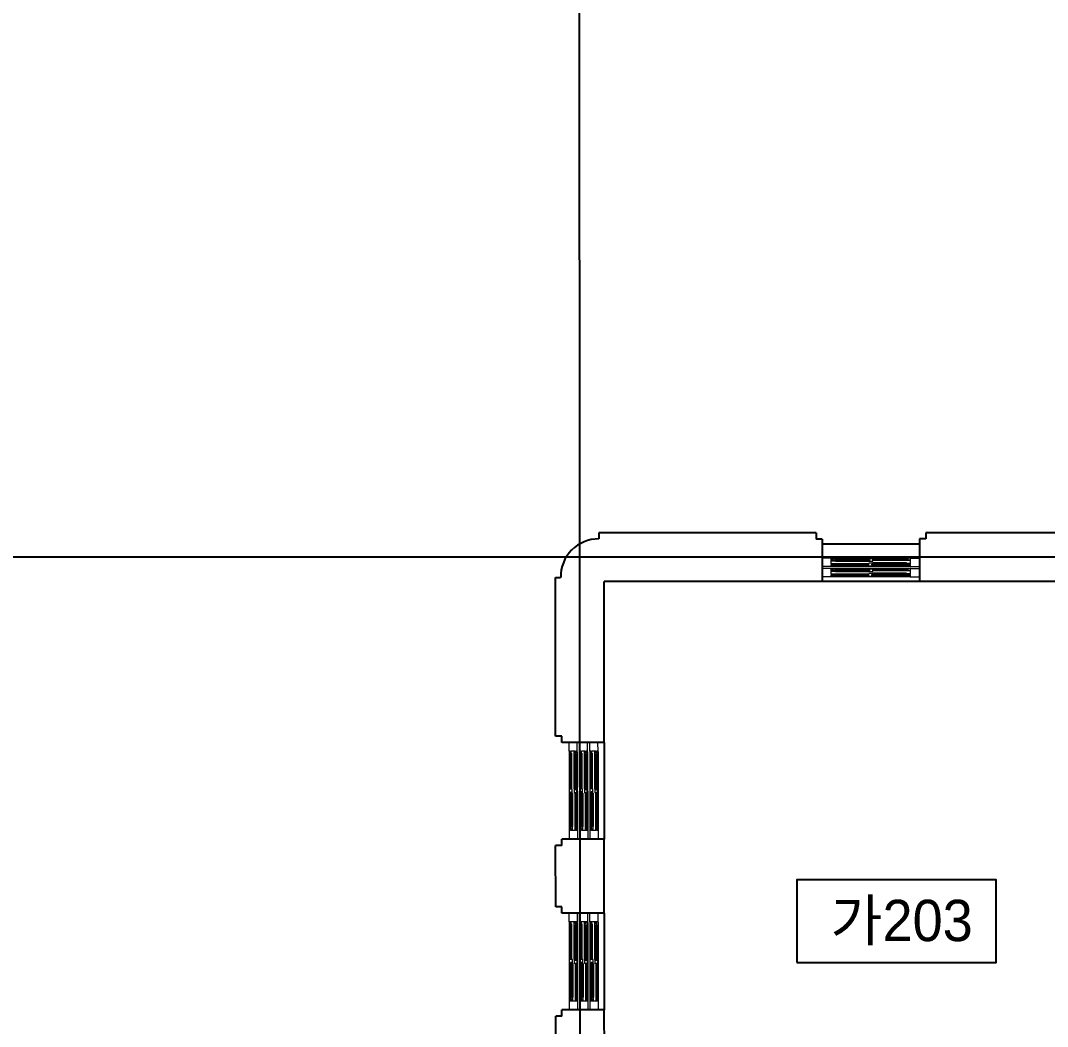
# Model space of a CAD drawing. Header units: millimetres. Extents: x 580267 to 706267, y -57600 to 28800.
# Drawn here: x 601778 to 611712, y -16403 to -6673 of the extents above; entities that cross this region are included whole.
import ezdxf
from ezdxf.enums import TextEntityAlignment as Align

# ---------------------------------------------------------------- set-up
doc = ezdxf.new("R2010")
doc.units = ezdxf.units.MM
doc.header["$LTSCALE"] = 5
doc.layers.add('ELE-2 (마감 창호)', color=4, linetype='Continuous', lineweight=9)
for name, color, linetype in [('text', 7, 'Continuous'), ('단면선', 2, 'Continuous'), ('입면', 7, 'Continuous'), ('중심선', 1, 'Continuous')]:
    doc.layers.add(name, color=color, linetype=linetype)
doc.styles.get("Standard").update_dxf_attribs({"font": 'Gulim.ttf'})

msp = doc.modelspace()

# ---------------------------------------------------------------- linework, layer by layer
at = {"layer": 'ELE-2 (마감 창호)'}
for p, q in [((609620.3, -11873), (609533.3, -11873)), ((610388.1, -11873), (609620.3, -11873)), ((609620.3, -11888), (609620.3, -11873)), ((609640.3, -11888), (609620.3, -11888)), ((609620.3, -11933), (609620.3, -11893)), ((609640.3, -11893), (609620.3, -11893)), ((609621.3, -11887), (609621.3, -11877)), ((609660.3, -11877), (609621.3, -11877)), ((609641.3, -11887), (609621.3, -11887)), ((609621.3, -11904), (609621.3, -11894)), ((609641.3, -11894), (609621.3, -11894)), ((609660.3, -11904), (609621.3, -11904)), ((609640.3, -11893), (609640.3, -11888)), ((609641.3, -11894), (609641.3, -11887)), ((609650.3, -11886.5), (609660.3, -11885.5)), ((609650.3, -11894.5), (609650.3, -11886.5)), ((609660.3, -11895.5), (609650.3, -11894.5)), ((609655.3, -11893.5), (609655.3, -11887.5)), ((609988.7, -11887.5), (609655.3, -11887.5)), ((609988.7, -11893.5), (609655.3, -11893.5)), ((609660.3, -11885.5), (609660.3, -11877)), ((609662.3, -11886), (609660.3, -11885.5)), ((609662.3, -11895), (609660.3, -11895.5)), ((609660.3, -11904), (609660.3, -11895.5)), ((609663.3, -11887.5), (609662.3, -11886)), ((609663.3, -11893.5), (609662.3, -11895)), ((609980.7, -11887.5), (609981.7, -11886)), ((609980.7, -11893.5), (609981.7, -11895)), ((609981.7, -11886), (609983.7, -11885.5)), ((609981.7, -11895), (609983.7, -11895.5)), ((609983.7, -11885.5), (609983.7, -11877)), ((609983.7, -11877), (610022.7, -11877)), ((609993.7, -11886.5), (609983.7, -11885.5)), ((609993.7, -11894.5), (609983.7, -11895.5)), ((609983.7, -11904), (609983.7, -11895.5)), ((609983.7, -11904), (610022.7, -11904)), ((609988.7, -11893.5), (609988.7, -11887.5)), ((609993.7, -11894.5), (609993.7, -11886.5)), ((610022.7, -11904), (610022.7, -11877)), ((610368.1, -11893), (610368.1, -11888)), ((610368.1, -11888), (610388.1, -11888)), ((610368.1, -11893), (610388.1, -11893)), ((610388.1, -11888), (610388.1, -11873)), ((610388.1, -11873), (610475.1, -11873)), ((610388.1, -11933), (610388.1, -11893)), ((609625.3, -11953), (609533.3, -11953)), ((609620.3, -11973), (609533.3, -11973)), ((609640.3, -11933), (609620.3, -11933)), ((609620.3, -11950), (609620.3, -11938)), ((609640.3, -11938), (609620.3, -11938)), ((609625.3, -11950), (609620.3, -11950)), ((610388.2, -11973), (609620.3, -11973)), ((609620.3, -11988), (609620.3, -11973)), ((609640.3, -11988), (609620.3, -11988)), ((609620.3, -12033), (609620.3, -11993)), ((609640.3, -11993), (609620.3, -11993)), ((609621.3, -11987), (609621.3, -11977)), ((609660.3, -11977), (609621.3, -11977)), ((609641.3, -11987), (609621.3, -11987)), ((609621.3, -12004), (609621.3, -11994)), ((609641.3, -11994), (609621.3, -11994)), ((609660.3, -12004), (609621.3, -12004)), ((609625.3, -11953), (609625.3, -11950)), ((610383.1, -11953), (609625.3, -11953)), ((609640.3, -11938), (609640.3, -11933)), ((609640.3, -11993), (609640.3, -11988)), ((609641.3, -11994), (609641.3, -11987)), ((609650.3, -11986.5), (609660.3, -11985.5)), ((609650.3, -11994.5), (609650.3, -11986.5)), ((609660.3, -11995.5), (609650.3, -11994.5)), ((609655.3, -11993.5), (609655.3, -11987.5)), ((609988.7, -11987.5), (609655.3, -11987.5)), ((609988.7, -11993.5), (609655.3, -11993.5)), ((609660.3, -11985.5), (609660.3, -11977)), ((609662.3, -11986), (609660.3, -11985.5)), ((609662.3, -11995), (609660.3, -11995.5)), ((609660.3, -12004), (609660.3, -11995.5)), ((609663.3, -11987.5), (609662.3, -11986)), ((609663.3, -11993.5), (609662.3, -11995)), ((609980.7, -11987.5), (609981.7, -11986)), ((609980.7, -11993.5), (609981.7, -11995)), ((609981.7, -11986), (609983.7, -11985.5)), ((609981.7, -11995), (609983.7, -11995.5)), ((609983.7, -11985.5), (609983.7, -11977)), ((609983.7, -11977), (610022.7, -11977)), ((609993.7, -11986.5), (609983.7, -11985.5)), ((609993.7, -11994.5), (609983.7, -11995.5)), ((609983.7, -12004), (609983.7, -11995.5)), ((609983.7, -12004), (610022.7, -12004)), ((609984.7, -11949), (609984.7, -11922)), ((610023.7, -11922), (609984.7, -11922)), ((610023.7, -11922), (609984.7, -11922)), ((609984.7, -11949), (610023.7, -11949)), ((609988.7, -11993.5), (609988.7, -11987.5)), ((609993.7, -11994.5), (609993.7, -11986.5)), ((610013.7, -11931.5), (610023.7, -11930.5)), ((610013.7, -11939.5), (610013.7, -11931.5)), ((610023.7, -11940.5), (610013.7, -11939.5)), ((610018.7, -11938.5), (610018.7, -11932.5)), ((610352.1, -11932.5), (610018.7, -11932.5)), ((610352.1, -11938.5), (610018.7, -11938.5)), ((610022.7, -12004), (610022.7, -11977)), ((610023.7, -11930.5), (610023.7, -11922)), ((610025.7, -11931), (610023.7, -11930.5)), ((610025.7, -11940), (610023.7, -11940.5)), ((610023.7, -11949), (610023.7, -11940.5)), ((610026.7, -11932.5), (610025.7, -11931)), ((610026.7, -11938.5), (610025.7, -11940)), ((610345.1, -11932.5), (610346.1, -11931)), ((610345.1, -11938.5), (610346.1, -11940)), ((610346.1, -11931), (610348.1, -11930.5)), ((610346.1, -11940), (610348.1, -11940.5)), ((610348.1, -11930.5), (610348.1, -11922)), ((610348.1, -11922), (610387.1, -11922)), ((610358.1, -11931.5), (610348.1, -11930.5)), ((610348.1, -11940.5), (610358.1, -11939.5)), ((610348.1, -11949), (610348.1, -11940.5)), ((610387.1, -11949), (610348.1, -11949)), ((610353.1, -11938.5), (610353.1, -11932.5)), ((610358.1, -11939.5), (610358.1, -11931.5)), ((610367.1, -11939), (610367.1, -11932)), ((610367.1, -11932), (610387.1, -11932)), ((610367.1, -11939), (610387.1, -11939)), ((610368.1, -11938), (610368.1, -11933)), ((610368.1, -11933), (610388.1, -11933)), ((610368.1, -11938), (610388.1, -11938)), ((610368.2, -11993), (610368.2, -11988)), ((610368.2, -11988), (610388.2, -11988)), ((610368.2, -11993), (610388.2, -11993)), ((610383.1, -11953), (610383.1, -11950)), ((610383.1, -11950), (610388.1, -11950)), ((610383.1, -11953), (610475.1, -11953)), ((610387.1, -11932), (610387.1, -11922)), ((610387.1, -11949), (610387.1, -11939)), ((610388.1, -11950), (610388.1, -11938)), ((610388.2, -11988), (610388.2, -11973)), ((610388.2, -11973), (610475.2, -11973)), ((610388.2, -12033), (610388.2, -11993)), ((609625.3, -12053), (609533.3, -12053)), ((609640.3, -12033), (609620.3, -12033)), ((609620.3, -12050), (609620.3, -12038)), ((609640.3, -12038), (609620.3, -12038)), ((609625.3, -12050), (609620.3, -12050)), ((609625.3, -12053), (609625.3, -12050)), ((610383.2, -12053), (609625.3, -12053)), ((609640.3, -12038), (609640.3, -12033)), ((609984.7, -12049), (609984.7, -12022)), ((610023.7, -12022), (609984.7, -12022)), ((610023.7, -12022), (609984.7, -12022)), ((609984.7, -12049), (610023.7, -12049)), ((610013.7, -12031.5), (610023.7, -12030.5)), ((610013.7, -12039.5), (610013.7, -12031.5)), ((610023.7, -12040.5), (610013.7, -12039.5)), ((610018.7, -12038.5), (610018.7, -12032.5)), ((610352.2, -12032.5), (610018.7, -12032.5)), ((610352.2, -12038.5), (610018.7, -12038.5)), ((610023.7, -12030.5), (610023.7, -12022)), ((610025.7, -12031), (610023.7, -12030.5)), ((610025.7, -12040), (610023.7, -12040.5)), ((610023.7, -12049), (610023.7, -12040.5)), ((610026.7, -12032.5), (610025.7, -12031)), ((610026.7, -12038.5), (610025.7, -12040)), ((610345.2, -12032.5), (610346.2, -12031)), ((610345.2, -12038.5), (610346.2, -12040)), ((610346.2, -12031), (610348.2, -12030.5)), ((610346.2, -12040), (610348.2, -12040.5)), ((610348.2, -12030.5), (610348.2, -12022)), ((610348.2, -12022), (610387.2, -12022)), ((610358.2, -12031.5), (610348.2, -12030.5)), ((610348.2, -12040.5), (610358.2, -12039.5)), ((610348.2, -12049), (610348.2, -12040.5)), ((610387.2, -12049), (610348.2, -12049)), ((610353.2, -12038.5), (610353.2, -12032.5)), ((610358.2, -12039.5), (610358.2, -12031.5)), ((610367.2, -12039), (610367.2, -12032)), ((610367.2, -12032), (610387.2, -12032)), ((610367.2, -12039), (610387.2, -12039)), ((610368.2, -12038), (610368.2, -12033)), ((610368.2, -12033), (610388.2, -12033)), ((610368.2, -12038), (610388.2, -12038)), ((610383.2, -12053), (610383.2, -12050)), ((610383.2, -12050), (610388.2, -12050)), ((610383.2, -12053), (610475.2, -12053)), ((610387.2, -12032), (610387.2, -12022)), ((610387.2, -12049), (610387.2, -12039)), ((610388.2, -12050), (610388.2, -12038)), ((607083.9, -13740.8), (607083.8, -13653.8)), ((607163.9, -13745.8), (607163.8, -13653.8)), ((607183.9, -13740.7), (607183.8, -13653.7)), ((607263.9, -13745.7), (607263.8, -13653.7)), ((607283.9, -13740.7), (607283.8, -13653.7)), ((607363.9, -13745.7), (607363.8, -13653.7)), ((607083.9, -13740.8), (607084.3, -14508.6)), ((607098.9, -13740.8), (607083.9, -13740.8)), ((607098.9, -13760.8), (607098.9, -13740.8)), ((607103.9, -13760.8), (607098.9, -13760.8)), ((607143.9, -13740.8), (607103.9, -13740.8)), ((607103.9, -13760.8), (607103.9, -13740.8)), ((607142.9, -13741.8), (607132.9, -13741.8)), ((607132.9, -13780.8), (607132.9, -13741.8)), ((607141.4, -13780.8), (607132.9, -13780.8)), ((607142.4, -13770.8), (607141.4, -13780.8)), ((607141.9, -13782.8), (607141.4, -13780.8)), ((607143.4, -13783.8), (607141.9, -13782.8)), ((607150.4, -13770.8), (607142.4, -13770.8)), ((607142.9, -13761.8), (607142.9, -13741.8)), ((607149.9, -13761.8), (607142.9, -13761.8)), ((607149.4, -13775.8), (607143.4, -13775.8)), ((607143.4, -13776.8), (607143.6, -14110.2)), ((607143.9, -13760.8), (607143.9, -13740.8)), ((607148.9, -13760.8), (607143.9, -13760.8)), ((607160.9, -13740.8), (607148.9, -13740.8)), ((607148.9, -13760.8), (607148.9, -13740.8)), ((607149.4, -13776.8), (607149.6, -14110.2)), ((607149.4, -13783.8), (607150.9, -13782.8)), ((607159.9, -13741.8), (607149.9, -13741.8)), ((607149.9, -13761.8), (607149.9, -13741.8)), ((607151.4, -13780.8), (607150.4, -13770.8)), ((607150.9, -13782.8), (607151.4, -13780.8)), ((607159.9, -13780.8), (607151.4, -13780.8)), ((607159.9, -13741.8), (607159.9, -13780.8)), ((607160.9, -13745.8), (607160.9, -13740.8)), ((607163.9, -13745.8), (607160.9, -13745.8)), ((607163.9, -13745.8), (607164.3, -14503.6)), ((607183.9, -13740.7), (607184.3, -14508.6)), ((607198.9, -13740.7), (607183.9, -13740.7)), ((607198.9, -13760.7), (607198.9, -13740.7)), ((607203.9, -13760.7), (607198.9, -13760.7)), ((607243.9, -13740.7), (607203.9, -13740.7)), ((607203.9, -13760.7), (607203.9, -13740.7)), ((607242.9, -13741.7), (607232.9, -13741.7)), ((607232.9, -13780.7), (607232.9, -13741.7)), ((607241.4, -13780.7), (607232.9, -13780.7)), ((607242.4, -13770.7), (607241.4, -13780.7)), ((607241.9, -13782.7), (607241.4, -13780.7)), ((607243.4, -13783.7), (607241.9, -13782.7)), ((607250.4, -13770.7), (607242.4, -13770.7)), ((607242.9, -13761.7), (607242.9, -13741.7)), ((607249.9, -13761.7), (607242.9, -13761.7)), ((607249.4, -13775.7), (607243.4, -13775.7)), ((607243.4, -13776.7), (607243.6, -14110.2)), ((607243.9, -13760.7), (607243.9, -13740.7)), ((607248.9, -13760.7), (607243.9, -13760.7)), ((607260.9, -13740.7), (607248.9, -13740.7)), ((607248.9, -13760.7), (607248.9, -13740.7)), ((607249.4, -13776.7), (607249.6, -14110.2)), ((607249.4, -13783.7), (607250.9, -13782.7)), ((607259.9, -13741.7), (607249.9, -13741.7)), ((607249.9, -13761.7), (607249.9, -13741.7)), ((607251.4, -13780.7), (607250.4, -13770.7)), ((607250.9, -13782.7), (607251.4, -13780.7)), ((607259.9, -13780.7), (607251.4, -13780.7)), ((607259.9, -13741.7), (607259.9, -13780.7)), ((607260.9, -13745.7), (607260.9, -13740.7)), ((607263.9, -13745.7), (607260.9, -13745.7)), ((607263.9, -13745.7), (607264.3, -14503.6)), ((607283.9, -13740.7), (607284.3, -14508.5)), ((607298.9, -13740.7), (607283.9, -13740.7)), ((607298.9, -13760.7), (607298.9, -13740.7)), ((607303.9, -13760.7), (607298.9, -13760.7)), ((607343.9, -13740.7), (607303.9, -13740.7)), ((607303.9, -13760.7), (607303.9, -13740.7)), ((607342.9, -13741.7), (607332.9, -13741.7)), ((607332.9, -13780.7), (607332.9, -13741.7)), ((607341.4, -13780.7), (607332.9, -13780.7)), ((607342.4, -13770.7), (607341.4, -13780.7)), ((607341.9, -13782.7), (607341.4, -13780.7)), ((607343.4, -13783.7), (607341.9, -13782.7)), ((607350.4, -13770.7), (607342.4, -13770.7)), ((607342.9, -13761.7), (607342.9, -13741.7)), ((607349.9, -13761.7), (607342.9, -13761.7)), ((607349.4, -13775.7), (607343.4, -13775.7)), ((607343.4, -13776.7), (607343.6, -14110.2)), ((607343.9, -13760.7), (607343.9, -13740.7)), ((607348.9, -13760.7), (607343.9, -13760.7)), ((607360.9, -13740.7), (607348.9, -13740.7)), ((607348.9, -13760.7), (607348.9, -13740.7)), ((607349.4, -13776.7), (607349.6, -14110.1)), ((607349.4, -13783.7), (607350.9, -13782.7)), ((607359.9, -13741.7), (607349.9, -13741.7)), ((607349.9, -13761.7), (607349.9, -13741.7)), ((607351.4, -13780.7), (607350.4, -13770.7)), ((607350.9, -13782.7), (607351.4, -13780.7)), ((607359.9, -13780.7), (607351.4, -13780.7)), ((607359.9, -13741.7), (607359.9, -13780.7)), ((607360.9, -13745.7), (607360.9, -13740.7)), ((607363.9, -13745.7), (607360.9, -13745.7)), ((607363.9, -13745.7), (607364.3, -14503.5)), ((607115.1, -14106.3), (607088.1, -14106.3)), ((607088.1, -14145.3), (607088.1, -14106.3)), ((607115.1, -14145.3), (607115.1, -14106.3)), ((607141.6, -14105.2), (607133.1, -14105.3)), ((607133.1, -14105.3), (607133.1, -14144.3)), ((607133.1, -14105.3), (607133.1, -14144.3)), ((607142.1, -14103.2), (607141.6, -14105.2)), ((607142.6, -14115.2), (607141.6, -14105.2)), ((607143.6, -14102.2), (607142.1, -14103.2)), ((607149.6, -14102.2), (607151.1, -14103.2)), ((607151.6, -14105.2), (607150.6, -14115.2)), ((607151.1, -14103.2), (607151.6, -14105.2)), ((607160.1, -14105.2), (607151.6, -14105.2)), ((607160.1, -14144.2), (607160.1, -14105.2)), ((607215.1, -14106.2), (607188.1, -14106.2)), ((607188.1, -14145.2), (607188.1, -14106.2)), ((607215.1, -14145.2), (607215.1, -14106.2)), ((607241.6, -14105.2), (607233.1, -14105.2)), ((607233.1, -14105.2), (607233.1, -14144.2)), ((607233.1, -14105.2), (607233.1, -14144.2)), ((607242.1, -14103.2), (607241.6, -14105.2)), ((607242.6, -14115.2), (607241.6, -14105.2)), ((607243.6, -14102.2), (607242.1, -14103.2)), ((607249.6, -14102.2), (607251.1, -14103.2)), ((607251.6, -14105.2), (607250.6, -14115.2)), ((607251.1, -14103.2), (607251.6, -14105.2)), ((607260.1, -14105.2), (607251.6, -14105.2)), ((607260.1, -14144.2), (607260.1, -14105.2)), ((607315.1, -14106.2), (607288.1, -14106.2)), ((607288.1, -14145.2), (607288.1, -14106.2)), ((607315.1, -14145.2), (607315.1, -14106.2)), ((607341.6, -14105.2), (607333.1, -14105.2)), ((607333.1, -14105.2), (607333.1, -14144.2)), ((607333.1, -14105.2), (607333.1, -14144.2)), ((607342.1, -14103.2), (607341.6, -14105.2)), ((607342.6, -14115.2), (607341.6, -14105.2)), ((607343.6, -14102.2), (607342.1, -14103.2)), ((607349.6, -14102.1), (607351.1, -14103.1)), ((607351.6, -14105.1), (607350.6, -14115.1)), ((607351.1, -14103.1), (607351.6, -14105.1)), ((607360.1, -14105.1), (607351.6, -14105.1)), ((607360.1, -14144.1), (607360.1, -14105.1)), ((607096.6, -14145.3), (607088.1, -14145.3)), ((607097.6, -14135.3), (607096.6, -14145.3)), ((607097.1, -14147.3), (607096.6, -14145.3)), ((607098.6, -14148.3), (607097.1, -14147.3)), ((607105.6, -14135.3), (607097.6, -14135.3)), ((607104.6, -14140.3), (607098.6, -14140.3)), ((607098.6, -14140.3), (607098.7, -14473.6)), ((607104.6, -14140.3), (607104.7, -14473.6)), ((607104.6, -14148.3), (607106.1, -14147.3)), ((607105.6, -14135.3), (607106.6, -14145.3)), ((607106.1, -14147.3), (607106.6, -14145.3)), ((607115.1, -14145.3), (607106.6, -14145.3)), ((607160.1, -14144.2), (607133.1, -14144.3)), ((607150.6, -14115.2), (607142.6, -14115.2)), ((607149.6, -14110.2), (607143.6, -14110.2)), ((607196.6, -14145.2), (607188.1, -14145.2)), ((607197.6, -14135.2), (607196.6, -14145.2)), ((607197.1, -14147.2), (607196.6, -14145.2)), ((607198.6, -14148.2), (607197.1, -14147.2)), ((607205.6, -14135.2), (607197.6, -14135.2)), ((607204.6, -14140.2), (607198.6, -14140.2)), ((607198.6, -14140.2), (607198.7, -14473.6)), ((607204.6, -14140.2), (607204.7, -14473.6)), ((607204.6, -14148.2), (607206.1, -14147.2)), ((607205.6, -14135.2), (607206.6, -14145.2)), ((607206.1, -14147.2), (607206.6, -14145.2)), ((607215.1, -14145.2), (607206.6, -14145.2)), ((607260.1, -14144.2), (607233.1, -14144.2)), ((607250.6, -14115.2), (607242.6, -14115.2)), ((607249.6, -14110.2), (607243.6, -14110.2)), ((607296.6, -14145.2), (607288.1, -14145.2)), ((607297.6, -14135.2), (607296.6, -14145.2)), ((607297.1, -14147.2), (607296.6, -14145.2)), ((607298.6, -14148.2), (607297.1, -14147.2)), ((607305.6, -14135.2), (607297.6, -14135.2)), ((607304.6, -14140.2), (607298.6, -14140.2)), ((607298.6, -14140.2), (607298.7, -14473.5)), ((607304.6, -14140.2), (607304.7, -14473.5)), ((607304.6, -14148.2), (607306.1, -14147.2)), ((607305.6, -14135.2), (607306.6, -14145.2)), ((607306.1, -14147.2), (607306.6, -14145.2)), ((607315.1, -14145.2), (607306.6, -14145.2)), ((607360.1, -14144.1), (607333.1, -14144.2)), ((607350.6, -14115.1), (607342.6, -14115.2)), ((607349.6, -14110.1), (607343.6, -14110.2)), ((607096.7, -14468.6), (607088.2, -14468.6)), ((607088.2, -14468.6), (607088.3, -14507.6)), ((607097.2, -14466.6), (607096.7, -14468.6)), ((607097.7, -14478.6), (607096.7, -14468.6)), ((607098.7, -14465.6), (607097.2, -14466.6)), ((607105.7, -14478.6), (607097.7, -14478.6)), ((607105.2, -14487.6), (607098.2, -14487.6)), ((607098.2, -14487.6), (607098.3, -14507.6)), ((607104.7, -14473.6), (607098.7, -14473.6)), ((607104.2, -14488.6), (607099.2, -14488.6)), ((607099.2, -14488.6), (607099.3, -14508.6)), ((607104.2, -14488.6), (607104.3, -14508.6)), ((607104.7, -14465.6), (607106.2, -14466.6)), ((607105.2, -14487.6), (607105.3, -14507.6)), ((607106.7, -14468.6), (607105.7, -14478.6)), ((607106.2, -14466.6), (607106.7, -14468.6)), ((607115.2, -14468.6), (607106.7, -14468.6)), ((607115.2, -14468.6), (607115.3, -14507.6)), ((607149.2, -14488.6), (607144.2, -14488.6)), ((607144.2, -14488.6), (607144.3, -14508.6)), ((607149.2, -14488.6), (607149.3, -14508.6)), ((607164.3, -14503.6), (607161.3, -14503.6)), ((607161.3, -14503.6), (607161.3, -14508.6)), ((607164.3, -14503.6), (607164.3, -14595.6)), ((607196.7, -14468.6), (607188.2, -14468.6)), ((607188.2, -14468.6), (607188.3, -14507.6)), ((607197.2, -14466.6), (607196.7, -14468.6)), ((607197.7, -14478.6), (607196.7, -14468.6)), ((607198.7, -14465.6), (607197.2, -14466.6)), ((607205.7, -14478.6), (607197.7, -14478.6)), ((607205.2, -14487.6), (607198.2, -14487.6)), ((607198.2, -14487.6), (607198.3, -14507.6)), ((607204.7, -14473.6), (607198.7, -14473.6)), ((607204.2, -14488.6), (607199.2, -14488.6)), ((607199.2, -14488.6), (607199.3, -14508.6)), ((607204.2, -14488.6), (607204.3, -14508.6)), ((607204.7, -14465.6), (607206.2, -14466.6)), ((607205.2, -14487.6), (607205.3, -14507.6)), ((607206.7, -14468.6), (607205.7, -14478.6)), ((607206.2, -14466.6), (607206.7, -14468.6)), ((607215.2, -14468.6), (607206.7, -14468.6)), ((607215.2, -14468.6), (607215.3, -14507.6)), ((607249.2, -14488.6), (607244.2, -14488.6)), ((607244.2, -14488.6), (607244.3, -14508.6)), ((607249.2, -14488.6), (607249.3, -14508.6)), ((607264.3, -14503.6), (607261.3, -14503.6)), ((607261.3, -14503.6), (607261.3, -14508.6)), ((607264.3, -14503.6), (607264.3, -14595.6)), ((607296.7, -14468.5), (607288.2, -14468.5)), ((607288.2, -14468.5), (607288.3, -14507.5)), ((607297.2, -14466.5), (607296.7, -14468.5)), ((607297.7, -14478.5), (607296.7, -14468.5)), ((607298.7, -14465.5), (607297.2, -14466.5)), ((607305.7, -14478.5), (607297.7, -14478.5)), ((607305.2, -14487.5), (607298.2, -14487.5)), ((607298.2, -14487.5), (607298.3, -14507.5)), ((607304.7, -14473.5), (607298.7, -14473.5)), ((607304.2, -14488.5), (607299.2, -14488.5)), ((607299.2, -14488.5), (607299.3, -14508.5)), ((607304.2, -14488.5), (607304.3, -14508.5)), ((607304.7, -14465.5), (607306.2, -14466.5)), ((607305.2, -14487.5), (607305.3, -14507.5)), ((607306.7, -14468.5), (607305.7, -14478.5)), ((607306.2, -14466.5), (607306.7, -14468.5)), ((607315.2, -14468.5), (607306.7, -14468.5)), ((607315.2, -14468.5), (607315.3, -14507.5)), ((607349.2, -14488.5), (607344.2, -14488.5)), ((607344.2, -14488.5), (607344.3, -14508.5)), ((607349.2, -14488.5), (607349.3, -14508.5)), ((607364.3, -14503.5), (607361.3, -14503.5)), ((607361.3, -14503.5), (607361.3, -14508.5)), ((607364.3, -14503.5), (607364.3, -14595.5)), ((607099.3, -14508.6), (607084.3, -14508.6)), ((607084.3, -14508.6), (607084.3, -14595.6)), ((607098.3, -14507.6), (607088.3, -14507.6)), ((607144.3, -14508.6), (607104.3, -14508.6)), ((607115.3, -14507.6), (607105.3, -14507.6)), ((607161.3, -14508.6), (607149.3, -14508.6)), ((607199.3, -14508.6), (607184.3, -14508.6)), ((607184.3, -14508.6), (607184.3, -14595.6)), ((607198.3, -14507.6), (607188.3, -14507.6)), ((607244.3, -14508.6), (607204.3, -14508.6)), ((607215.3, -14507.6), (607205.3, -14507.6)), ((607261.3, -14508.6), (607249.3, -14508.6)), ((607299.3, -14508.5), (607284.3, -14508.5)), ((607284.3, -14508.5), (607284.3, -14595.5)), ((607298.3, -14507.5), (607288.3, -14507.5)), ((607344.3, -14508.5), (607304.3, -14508.5)), ((607315.3, -14507.5), (607305.3, -14507.5)), ((607361.3, -14508.5), (607349.3, -14508.5)), ((607084.7, -15391), (607084.6, -15304)), ((607084.7, -15391), (607085, -16158.8)), ((607099.7, -15391), (607084.7, -15391)), ((607099.7, -15411), (607099.7, -15391)), ((607144.7, -15390.9), (607104.7, -15391)), ((607104.7, -15411), (607104.7, -15391)), ((607143.7, -15391.9), (607133.7, -15391.9)), ((607133.7, -15430.9), (607133.7, -15391.9)), ((607143.7, -15411.9), (607143.7, -15391.9)), ((607144.7, -15410.9), (607144.7, -15390.9)), ((607161.7, -15390.9), (607149.7, -15390.9)), ((607149.7, -15410.9), (607149.7, -15390.9)), ((607160.7, -15391.9), (607150.7, -15391.9)), ((607150.7, -15411.9), (607150.7, -15391.9)), ((607160.7, -15391.9), (607160.7, -15430.9)), ((607161.7, -15395.9), (607161.7, -15390.9)), ((607164.7, -15395.9), (607161.7, -15395.9)), ((607164.7, -15395.9), (607164.6, -15303.9)), ((607164.7, -15395.9), (607165, -16153.8)), ((607184.7, -15390.9), (607184.6, -15303.9)), ((607184.7, -15390.9), (607185, -16158.8)), ((607199.7, -15390.9), (607184.7, -15390.9)), ((607199.7, -15410.9), (607199.7, -15390.9)), ((607244.7, -15390.9), (607204.7, -15390.9)), ((607204.7, -15410.9), (607204.7, -15390.9)), ((607243.7, -15391.9), (607233.7, -15391.9)), ((607233.7, -15430.9), (607233.7, -15391.9)), ((607243.7, -15411.9), (607243.7, -15391.9)), ((607244.7, -15410.9), (607244.7, -15390.9)), ((607261.7, -15390.9), (607249.7, -15390.9)), ((607249.7, -15410.9), (607249.7, -15390.9)), ((607260.7, -15391.9), (607250.7, -15391.9)), ((607250.7, -15411.9), (607250.7, -15391.9)), ((607260.7, -15391.9), (607260.7, -15430.9)), ((607261.7, -15395.9), (607261.7, -15390.9)), ((607264.7, -15395.9), (607261.7, -15395.9)), ((607264.7, -15395.9), (607264.6, -15303.9)), ((607264.7, -15395.9), (607265, -16153.7)), ((607284.7, -15390.9), (607284.6, -15303.9)), ((607284.7, -15390.9), (607285, -16158.7)), ((607299.7, -15390.9), (607284.7, -15390.9)), ((607299.7, -15410.9), (607299.7, -15390.9)), ((607344.7, -15390.8), (607304.7, -15390.9)), ((607304.7, -15410.9), (607304.7, -15390.9)), ((607343.7, -15391.8), (607333.7, -15391.9)), ((607333.7, -15430.9), (607333.7, -15391.9)), ((607343.7, -15411.8), (607343.7, -15391.8)), ((607344.7, -15410.8), (607344.7, -15390.8)), ((607361.7, -15390.8), (607349.7, -15390.8)), ((607349.7, -15410.8), (607349.7, -15390.8)), ((607360.7, -15391.8), (607350.7, -15391.8)), ((607350.7, -15411.8), (607350.7, -15391.8)), ((607360.7, -15391.8), (607360.7, -15430.8)), ((607361.7, -15395.8), (607361.7, -15390.8)), ((607364.7, -15395.8), (607361.7, -15395.8)), ((607364.7, -15395.8), (607364.6, -15303.8)), ((607364.7, -15395.8), (607365, -16153.7)), ((607104.7, -15411), (607099.7, -15411)), ((607142.2, -15430.9), (607133.7, -15430.9)), ((607143.2, -15420.9), (607142.2, -15430.9)), ((607142.7, -15432.9), (607142.2, -15430.9)), ((607144.2, -15433.9), (607142.7, -15432.9)), ((607151.2, -15420.9), (607143.2, -15420.9)), ((607150.7, -15411.9), (607143.7, -15411.9)), ((607150.2, -15425.9), (607144.2, -15425.9)), ((607144.2, -15426.9), (607144.4, -15760.4)), ((607149.7, -15410.9), (607144.7, -15410.9)), ((607150.2, -15426.9), (607150.4, -15760.4)), ((607150.2, -15433.9), (607151.7, -15432.9)), ((607152.2, -15430.9), (607151.2, -15420.9)), ((607151.7, -15432.9), (607152.2, -15430.9)), ((607160.7, -15430.9), (607152.2, -15430.9)), ((607204.7, -15410.9), (607199.7, -15410.9)), ((607242.2, -15430.9), (607233.7, -15430.9)), ((607243.2, -15420.9), (607242.2, -15430.9)), ((607242.7, -15432.9), (607242.2, -15430.9)), ((607244.2, -15433.9), (607242.7, -15432.9)), ((607251.2, -15420.9), (607243.2, -15420.9)), ((607250.7, -15411.9), (607243.7, -15411.9)), ((607250.2, -15425.9), (607244.2, -15425.9)), ((607244.2, -15426.9), (607244.4, -15760.4)), ((607249.7, -15410.9), (607244.7, -15410.9)), ((607250.2, -15426.9), (607250.4, -15760.4)), ((607250.2, -15433.9), (607251.7, -15432.9)), ((607252.2, -15430.9), (607251.2, -15420.9)), ((607251.7, -15432.9), (607252.2, -15430.9)), ((607260.7, -15430.9), (607252.2, -15430.9)), ((607304.7, -15410.9), (607299.7, -15410.9)), ((607342.2, -15430.8), (607333.7, -15430.9)), ((607343.2, -15420.8), (607342.2, -15430.8)), ((607342.7, -15432.8), (607342.2, -15430.8)), ((607344.2, -15433.8), (607342.7, -15432.8)), ((607351.2, -15420.8), (607343.2, -15420.8)), ((607350.7, -15411.8), (607343.7, -15411.8)), ((607350.2, -15425.8), (607344.2, -15425.8)), ((607344.2, -15426.8), (607344.4, -15760.3)), ((607349.7, -15410.8), (607344.7, -15410.8)), ((607350.2, -15426.8), (607350.4, -15760.3)), ((607350.2, -15433.8), (607351.7, -15432.8)), ((607352.2, -15430.8), (607351.2, -15420.8)), ((607351.7, -15432.8), (607352.2, -15430.8)), ((607360.7, -15430.8), (607352.2, -15430.8)), ((607115.9, -15756.4), (607088.9, -15756.5)), ((607088.9, -15795.5), (607088.9, -15756.5)), ((607097.4, -15795.4), (607088.9, -15795.5)), ((607098.4, -15785.4), (607097.4, -15795.4)), ((607097.9, -15797.4), (607097.4, -15795.4)), ((607106.4, -15785.4), (607098.4, -15785.4)), ((607105.4, -15790.4), (607099.4, -15790.4)), ((607099.4, -15790.4), (607099.5, -16123.8)), ((607105.4, -15790.4), (607105.5, -16123.8)), ((607106.4, -15785.4), (607107.4, -15795.4)), ((607106.9, -15797.4), (607107.4, -15795.4)), ((607115.9, -15795.4), (607107.4, -15795.4)), ((607115.9, -15795.4), (607115.9, -15756.4)), ((607142.4, -15755.4), (607133.9, -15755.4)), ((607133.9, -15755.4), (607133.9, -15794.4)), ((607133.9, -15755.4), (607133.9, -15794.4)), ((607160.9, -15794.4), (607133.9, -15794.4)), ((607142.9, -15753.4), (607142.4, -15755.4)), ((607143.4, -15765.4), (607142.4, -15755.4)), ((607144.4, -15752.4), (607142.9, -15753.4)), ((607151.4, -15765.4), (607143.4, -15765.4)), ((607150.4, -15760.4), (607144.4, -15760.4)), ((607150.4, -15752.4), (607151.9, -15753.4)), ((607152.4, -15755.4), (607151.4, -15765.4)), ((607151.9, -15753.4), (607152.4, -15755.4)), ((607160.9, -15755.4), (607152.4, -15755.4)), ((607160.9, -15794.4), (607160.9, -15755.4)), ((607215.9, -15756.4), (607188.9, -15756.4)), ((607188.9, -15795.4), (607188.9, -15756.4)), ((607197.4, -15795.4), (607188.9, -15795.4)), ((607198.4, -15785.4), (607197.4, -15795.4)), ((607197.9, -15797.4), (607197.4, -15795.4)), ((607206.4, -15785.4), (607198.4, -15785.4)), ((607205.4, -15790.4), (607199.4, -15790.4)), ((607199.4, -15790.4), (607199.5, -16123.8)), ((607205.4, -15790.4), (607205.5, -16123.8)), ((607206.4, -15785.4), (607207.4, -15795.4)), ((607206.9, -15797.4), (607207.4, -15795.4)), ((607215.9, -15795.4), (607207.4, -15795.4)), ((607215.9, -15795.4), (607215.9, -15756.4)), ((607242.4, -15755.4), (607233.9, -15755.4)), ((607233.9, -15755.4), (607233.9, -15794.4)), ((607233.9, -15755.4), (607233.9, -15794.4)), ((607260.9, -15794.4), (607233.9, -15794.4)), ((607242.9, -15753.4), (607242.4, -15755.4)), ((607243.4, -15765.4), (607242.4, -15755.4)), ((607244.4, -15752.4), (607242.9, -15753.4)), ((607251.4, -15765.4), (607243.4, -15765.4)), ((607250.4, -15760.4), (607244.4, -15760.4)), ((607250.4, -15752.4), (607251.9, -15753.4)), ((607252.4, -15755.4), (607251.4, -15765.4)), ((607251.9, -15753.4), (607252.4, -15755.4)), ((607260.9, -15755.4), (607252.4, -15755.4)), ((607260.9, -15794.4), (607260.9, -15755.4)), ((607315.9, -15756.3), (607288.9, -15756.4)), ((607288.9, -15795.4), (607288.9, -15756.4)), ((607297.4, -15795.4), (607288.9, -15795.4)), ((607298.4, -15785.4), (607297.4, -15795.4)), ((607297.9, -15797.4), (607297.4, -15795.4)), ((607306.4, -15785.3), (607298.4, -15785.4)), ((607305.4, -15790.3), (607299.4, -15790.4)), ((607299.4, -15790.4), (607299.5, -16123.7)), ((607305.4, -15790.3), (607305.5, -16123.7)), ((607306.4, -15785.3), (607307.4, -15795.3)), ((607306.9, -15797.3), (607307.4, -15795.3)), ((607315.9, -15795.3), (607307.4, -15795.3)), ((607315.9, -15795.3), (607315.9, -15756.3)), ((607342.4, -15755.3), (607333.9, -15755.3)), ((607333.9, -15755.3), (607333.9, -15794.3)), ((607333.9, -15755.3), (607333.9, -15794.3)), ((607360.9, -15794.3), (607333.9, -15794.3)), ((607342.9, -15753.3), (607342.4, -15755.3)), ((607343.4, -15765.3), (607342.4, -15755.3)), ((607344.4, -15752.3), (607342.9, -15753.3)), ((607351.4, -15765.3), (607343.4, -15765.3)), ((607350.4, -15760.3), (607344.4, -15760.3)), ((607350.4, -15752.3), (607351.9, -15753.3)), ((607352.4, -15755.3), (607351.4, -15765.3)), ((607351.9, -15753.3), (607352.4, -15755.3)), ((607360.9, -15755.3), (607352.4, -15755.3)), ((607360.9, -15794.3), (607360.9, -15755.3)), ((607099.4, -15798.4), (607097.9, -15797.4)), ((607105.4, -15798.4), (607106.9, -15797.4)), ((607199.4, -15798.4), (607197.9, -15797.4)), ((607205.4, -15798.4), (607206.9, -15797.4)), ((607299.4, -15798.4), (607297.9, -15797.4)), ((607305.4, -15798.3), (607306.9, -15797.3)), ((607100, -16158.8), (607085, -16158.8)), ((607085, -16158.8), (607085.1, -16245.8)), ((607097.5, -16118.8), (607089, -16118.8)), ((607089, -16118.8), (607089, -16157.8)), ((607099, -16157.8), (607089, -16157.8)), ((607098, -16116.8), (607097.5, -16118.8)), ((607098.5, -16128.8), (607097.5, -16118.8)), ((607099.5, -16115.8), (607098, -16116.8)), ((607106.5, -16128.8), (607098.5, -16128.8)), ((607106, -16137.8), (607099, -16137.8)), ((607099, -16137.8), (607099, -16157.8)), ((607105.5, -16123.8), (607099.5, -16123.8)), ((607105, -16138.8), (607100, -16138.8)), ((607100, -16138.8), (607100, -16158.8)), ((607105, -16138.8), (607105, -16158.8)), ((607145, -16158.8), (607105, -16158.8)), ((607105.5, -16115.8), (607107, -16116.8)), ((607106, -16137.8), (607106, -16157.8)), ((607116, -16157.8), (607106, -16157.8)), ((607107.5, -16118.8), (607106.5, -16128.8)), ((607107, -16116.8), (607107.5, -16118.8)), ((607116, -16118.8), (607107.5, -16118.8)), ((607116, -16118.8), (607116, -16157.8)), ((607150, -16138.8), (607145, -16138.8)), ((607145, -16138.8), (607145, -16158.8)), ((607150, -16138.8), (607150, -16158.8)), ((607162, -16158.8), (607150, -16158.8)), ((607165, -16153.8), (607162, -16153.8)), ((607162, -16153.8), (607162, -16158.8)), ((607165, -16153.8), (607165.1, -16245.8)), ((607200, -16158.8), (607185, -16158.8)), ((607185, -16158.8), (607185.1, -16245.8)), ((607197.5, -16118.8), (607189, -16118.8)), ((607189, -16118.8), (607189, -16157.8)), ((607199, -16157.8), (607189, -16157.8)), ((607198, -16116.8), (607197.5, -16118.8)), ((607198.5, -16128.8), (607197.5, -16118.8)), ((607199.5, -16115.8), (607198, -16116.8)), ((607206.5, -16128.8), (607198.5, -16128.8)), ((607206, -16137.8), (607199, -16137.8)), ((607199, -16137.8), (607199, -16157.8)), ((607205.5, -16123.8), (607199.5, -16123.8)), ((607205, -16138.8), (607200, -16138.8)), ((607200, -16138.8), (607200, -16158.8)), ((607205, -16138.8), (607205, -16158.8)), ((607245, -16158.7), (607205, -16158.8)), ((607205.5, -16115.8), (607207, -16116.8)), ((607206, -16137.8), (607206, -16157.8)), ((607216, -16157.8), (607206, -16157.8)), ((607207.5, -16118.8), (607206.5, -16128.8)), ((607207, -16116.8), (607207.5, -16118.8)), ((607216, -16118.8), (607207.5, -16118.8)), ((607216, -16118.8), (607216, -16157.8)), ((607250, -16138.7), (607245, -16138.7)), ((607245, -16138.7), (607245, -16158.7)), ((607250, -16138.7), (607250, -16158.7)), ((607262, -16158.7), (607250, -16158.7)), ((607265, -16153.7), (607262, -16153.7)), ((607262, -16153.7), (607262, -16158.7)), ((607265, -16153.7), (607265.1, -16245.7)), ((607300, -16158.7), (607285, -16158.7)), ((607285, -16158.7), (607285.1, -16245.7)), ((607297.5, -16118.7), (607289, -16118.7)), ((607289, -16118.7), (607289, -16157.7)), ((607299, -16157.7), (607289, -16157.7)), ((607298, -16116.7), (607297.5, -16118.7)), ((607298.5, -16128.7), (607297.5, -16118.7)), ((607299.5, -16115.7), (607298, -16116.7)), ((607306.5, -16128.7), (607298.5, -16128.7)), ((607306, -16137.7), (607299, -16137.7)), ((607299, -16137.7), (607299, -16157.7)), ((607305.5, -16123.7), (607299.5, -16123.7)), ((607305, -16138.7), (607300, -16138.7)), ((607300, -16138.7), (607300, -16158.7)), ((607305, -16138.7), (607305, -16158.7)), ((607345, -16158.7), (607305, -16158.7)), ((607305.5, -16115.7), (607307, -16116.7)), ((607306, -16137.7), (607306, -16157.7)), ((607316, -16157.7), (607306, -16157.7)), ((607307.5, -16118.7), (607306.5, -16128.7)), ((607307, -16116.7), (607307.5, -16118.7)), ((607316, -16118.7), (607307.5, -16118.7)), ((607316, -16118.7), (607316, -16157.7)), ((607350, -16138.7), (607345, -16138.7)), ((607345, -16138.7), (607345, -16158.7)), ((607350, -16138.7), (607350, -16158.7)), ((607362, -16158.7), (607350, -16158.7)), ((607365, -16153.7), (607362, -16153.7)), ((607362, -16153.7), (607362, -16158.7)), ((607365, -16153.7), (607365.1, -16245.7))]:
    msp.add_line(p, q, dxfattribs=at)
at = {"layer": 'text'}
msp.add_lwpolyline([(609286.2, -15785.6), (611214.8, -15785.6), (611214.8, -14983.7), (609286.2, -14983.7)], close=True, dxfattribs=at)
at = {"layer": '단면선'}
for p, q in [((609473.2, -11628.1), (607371.7, -11628.5)), ((607371.7, -11628.5), (607371.7, -11687.3)), ((609473.2, -11628.1), (609473.2, -11688.1)), ((609533.2, -11688.1), (609473.2, -11688.1)), ((609533.2, -11688.1), (609533.3, -12098.1)), ((610535.1, -11687.9), (610475.1, -11687.9)), ((610475.1, -11687.9), (610475.2, -12097.9)), ((612062.7, -11627.6), (610535.1, -11627.9)), ((610535.1, -11627.9), (610535.1, -11687.9)), ((606953.8, -13596.7), (606953.1, -12059.9)), ((606953.1, -12059.9), (607002.7, -12059.9)), ((609533.3, -12098.1), (607423.1, -12098.5)), ((607423.8, -13656.5), (607423.1, -12098.5)), ((612122.8, -12097.6), (610475.2, -12097.9)), ((607013.8, -13596.6), (606953.8, -13596.7)), ((607013.8, -13656.6), (607013.8, -13596.6)), ((607423.8, -13656.5), (607013.8, -13656.6)), ((607424.3, -14592.7), (607014.3, -14592.9)), ((607014.3, -14652.9), (607014.3, -14592.9)), ((607424.6, -15306.6), (607424.3, -14592.7)), ((606954.6, -15246.9), (606954.3, -14652.9)), ((607014.3, -14652.9), (606954.3, -14652.9)), ((607014.6, -15246.8), (606954.6, -15246.9)), ((607014.6, -15306.8), (607014.6, -15246.8)), ((607424.6, -15306.6), (607014.6, -15306.8)), ((607425.1, -16242.8), (607015.1, -16243)), ((607015.1, -16303), (607015.1, -16243)), ((607426.5, -19136.8), (607425.1, -16242.8)), ((607015.1, -16303), (606955.1, -16303.1)), ((606956.4, -19077), (606955.1, -16303.1))]:
    msp.add_line(p, q, dxfattribs=at)
msp.add_arc((607368.7, -12053.3), 366, 89.52707, 181.02666, dxfattribs=at)
at = {"layer": '입면'}
for p, q in [((610475.1, -11737.9), (609533.2, -11738.1)), ((609983.7, -11877), (609660.3, -11877)), ((609983.7, -11904), (609660.3, -11904)), ((610368.1, -11888), (610022.7, -11888)), ((610368.1, -11893), (610022.7, -11893)), ((609984.7, -11933), (609620.3, -11933)), ((609984.7, -11938), (609620.3, -11938)), ((609983.7, -11977), (609660.3, -11977)), ((609983.7, -12004), (609660.3, -12004)), ((610368.2, -11988), (610022.7, -11988)), ((610368.2, -11993), (610022.7, -11993)), ((610348.1, -11922), (610023.7, -11922)), ((610348.1, -11949), (610023.7, -11949)), ((610475.2, -12097.9), (609533.3, -12098.1)), ((609984.7, -12033), (609620.3, -12033)), ((609984.7, -12038), (609620.3, -12038)), ((610348.2, -12022), (610023.7, -12022)), ((610348.2, -12049), (610023.7, -12049)), ((607423.8, -13656.5), (607424.3, -14592.7)), ((607098.9, -13760.8), (607099.1, -14106.3)), ((607103.9, -13760.8), (607104.1, -14106.3)), ((607132.9, -13780.8), (607133.1, -14105.3)), ((607159.9, -13780.8), (607160.1, -14105.2)), ((607198.9, -13760.7), (607199.1, -14106.2)), ((607203.9, -13760.7), (607204.1, -14106.2)), ((607232.9, -13780.7), (607233.1, -14105.2)), ((607259.9, -13780.7), (607260.1, -14105.2)), ((607298.9, -13760.7), (607299.1, -14106.2)), ((607303.9, -13760.7), (607304.1, -14106.2)), ((607332.9, -13780.7), (607333.1, -14105.2)), ((607359.9, -13780.7), (607360.1, -14105.1)), ((607088.1, -14145.3), (607088.2, -14468.6)), ((607115.1, -14145.3), (607115.2, -14468.6)), ((607144.1, -14144.2), (607144.3, -14508.6)), ((607149.1, -14144.2), (607149.3, -14508.6)), ((607188.1, -14145.2), (607188.2, -14468.6)), ((607215.1, -14145.2), (607215.2, -14468.6)), ((607244.1, -14144.2), (607244.3, -14508.6)), ((607249.1, -14144.2), (607249.3, -14508.6)), ((607288.1, -14145.2), (607288.2, -14468.5)), ((607315.1, -14145.2), (607315.2, -14468.5)), ((607344.1, -14144.2), (607344.3, -14508.5)), ((607349.1, -14144.1), (607349.3, -14508.5)), ((607424.6, -15306.6), (607425.1, -16242.8)), ((607099.7, -15411), (607099.9, -15756.4)), ((607104.7, -15411), (607104.9, -15756.4)), ((607133.7, -15430.9), (607133.9, -15755.4)), ((607160.7, -15430.9), (607160.9, -15755.4)), ((607199.7, -15410.9), (607199.9, -15756.4)), ((607204.7, -15410.9), (607204.9, -15756.4)), ((607233.7, -15430.9), (607233.9, -15755.4)), ((607260.7, -15430.9), (607260.9, -15755.4)), ((607299.7, -15410.9), (607299.9, -15756.4)), ((607304.7, -15410.9), (607304.9, -15756.3)), ((607333.7, -15430.9), (607333.9, -15755.3)), ((607360.7, -15430.8), (607360.9, -15755.3)), ((607088.9, -15795.5), (607089, -16118.8)), ((607115.9, -15795.4), (607116, -16118.8)), ((607144.9, -15794.4), (607145, -16158.8)), ((607149.9, -15794.4), (607150, -16158.8)), ((607188.9, -15795.4), (607189, -16118.8)), ((607215.9, -15795.4), (607216, -16118.8)), ((607244.9, -15794.4), (607245, -16158.7)), ((607249.9, -15794.4), (607250, -16158.7)), ((607288.9, -15795.4), (607289, -16118.7)), ((607315.9, -15795.3), (607316, -16118.7)), ((607344.9, -15794.3), (607345, -16158.7)), ((607349.9, -15794.3), (607350, -16158.7))]:
    msp.add_line(p, q, dxfattribs=at)
at = {"layer": '중심선'}
for p, q in [((607197.3, -31384.5), (607180.4, 3983)), ((623579.2, -11860.4), (597674.8, -11865.3))]:
    msp.add_line(p, q, dxfattribs=at)

# ---------------------------------------------------------------- texts
at = {"layer": 'text'}
msp.add_text('가203', height=400, dxfattribs=at).set_placement((610301.7, -15377.8), align=Align.MIDDLE_CENTER)

doc.saveas('drawing.dxf')
